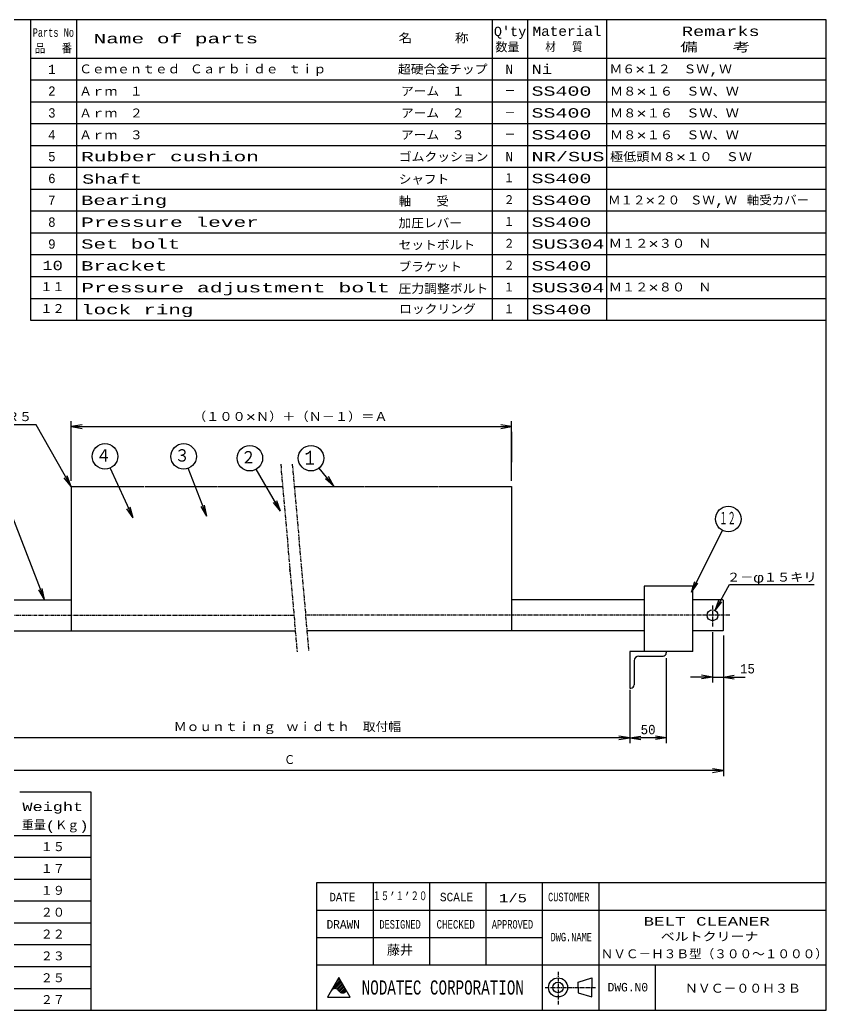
# Model space of a CAD drawing. Extents: x 100 to 2015, y 75 to 1435.
# Drawn here: x 907 to 2015, y 75 to 1435 of the extents above; entities that cross this region are included whole.
import ezdxf
from ezdxf.enums import TextEntityAlignment as Align

# ---------------------------------------------------------------- set-up
doc = ezdxf.new("R2010")
doc.units = 0
for name, pattern in [('EXLTYPE1', [1.2, 0.6, -0.6]), ('EXLTYPE2', [8, 5, -1, 1, -1]), ('EXLTYPE3', [10, 5, -1, 1, -1, 1, -1])]:
    doc.linetypes.add(name, pattern=pattern)
doc.layers.get('0').update_dxf_attribs({"linetype": 'CONTINUOUS'})
doc.layers.get('DEFPOINTS').update_dxf_attribs({"linetype": 'CONTINUOUS'})
doc.styles.add('EXCADDIM1', font='monotxt', dxfattribs={"width": 0.92, "bigfont": 'extfont'})
doc.styles.add('EXCADSTD', font='monotxt', dxfattribs={"bigfont": 'extfont'})
doc.styles.get("Standard").update_dxf_attribs({"font": 'monotxt', "bigfont": 'extfont'})
doc.dimstyles.new('ISO-25', dxfattribs={"dimtxt": 2.5, "dimasz": 2.5, "dimexe": 1.25, "dimexo": 0.625, "dimtad": 1, "dimtxsty": 'STANDARD', "dimcen": 2.5, "dimazin": 3, "dimtfac": 1, "dimtmove": 0, "dimatfit": 3})

# ---------------------------------------------------------------- blocks, each defined once
blk = doc.blocks.new('EX_NORM')
at = {"color": 0, "linetype": 'CONTINUOUS'}
for q in [(-1, 0.167), (-1, 0), (-1, -0.167)]:
    blk.add_line((0, 0), q, dxfattribs=at)
blk = doc.blocks.new('*D21')
at = {"color": 2, "linetype": 'CONTINUOUS'}
for p, q in [((1858.8, 594.1), (1858.8, 525)), ((1843.8, 532.5), (1828.8, 532.5)), ((1858.8, 532.5), (1873.8, 532.5)), ((1888.8, 532.5), (1903.8, 532.5))]:
    blk.add_line(p, q, dxfattribs=at)
at = {"layer": 'DEFPOINTS', "color": 0}
for p in [(1858.8, 601.6), (1873.8, 597), (1873.8, 532.5)]:
    blk.add_point(p, dxfattribs=at)
at = {"color": 2, "xscale": 15, "yscale": 15, "zscale": 15}
blk.add_blockref('EX_NORM', (1858.8, 532.5), dxfattribs=at)
at = {"color": 2, "xscale": 15, "yscale": 15, "zscale": 15, "rotation": 180}
blk.add_blockref('EX_NORM', (1873.8, 532.5), dxfattribs=at)
at = {"color": 2, "insert": (1906.8, 543.8), "char_height": 12.86, "attachment_point": 5, "style": 'EXCADDIM1'}
blk.add_mtext('15', dxfattribs=at)
blk = doc.blocks.new('*D25')
at = {"color": 2, "linetype": 'CONTINUOUS'}
for p, q in [((1795.349995, 558.330005), (1795.349995, 441.5)), ((1780.349995, 449), (1760.349995, 449))]:
    blk.add_line(p, q, dxfattribs=at)
at = {"layer": 'DEFPOINTS', "color": 0}
for p in [(1795.349995, 565.830005), (1745.349995, 474.000001), (1745.349995, 449)]:
    blk.add_point(p, dxfattribs=at)
at = {"color": 2, "xscale": 15, "yscale": 15, "zscale": 15, "rotation": 180}
blk.add_blockref('EX_NORM', (1745.349995, 449), dxfattribs=at)
at = {"color": 2, "xscale": 15, "yscale": 15, "zscale": 15}
blk.add_blockref('EX_NORM', (1795.349995, 449), dxfattribs=at)
at = {"color": 2, "insert": (1770.349995, 460.25), "char_height": 12.8622054, "attachment_point": 5, "style": 'EXCADDIM1'}
blk.add_mtext('50', dxfattribs=at)

msp = doc.modelspace()

# ---------------------------------------------------------------- linework, layer by layer
at = {"color": 253, "linetype": 'CONTINUOUS'}
for p, q in [((2015, 1435), (100, 1435)), ((2015, 75), (2015, 1435)), ((1345.52, 119.81), (1329.85, 92.69)), ((1337.66, 104.16), (1348.37, 114.87)), ((1338.25, 107.22), (1347.46, 116.44)), ((1340.73, 104.76), (1349.28, 113.3)), ((1341.63, 113.08), (1346.56, 118.01)), ((1342.71, 104.26), (1350.18, 111.73)), ((1344.23, 103.3), (1351.09, 110.16)), ((1345.01, 118.93), (1345.65, 119.58)), ((1361.18, 92.69), (1345.52, 119.81)), ((1345.37, 101.97), (1351.99, 108.59)), ((1346.41, 100.53), (1352.9, 107.03)), ((1347.8, 99.45), (1353.81, 105.46)), ((1349.62, 98.79), (1354.71, 103.89)), ((1352.15, 98.86), (1355.62, 102.32)), ((1329.85, 92.69), (1361.18, 92.69)), ((100, 75), (2015, 75))]:
    msp.add_line(p, q, dxfattribs=at)
at = {"color": 6, "linetype": 'CONTINUOUS'}
for p, q in [((922, 1435), (922, 1022.5)), ((985, 1435), (985, 1022.5)), ((1556, 1435), (1556, 1022.5)), ((1605, 1022.5), (1605, 1435)), ((1713, 1435), (1713, 1022.5)), ((922, 1382.5), (2015, 1382.5)), ((922, 1352.5), (2015, 1352.5)), ((922, 1322.5), (2015, 1322.5)), ((922, 1292.5), (2015, 1292.5)), ((922, 1262.5), (2015, 1262.5)), ((922, 1232.5), (2015, 1232.5)), ((922, 1202.5), (2015, 1202.5)), ((922, 1172.5), (2015, 1172.5)), ((922, 1142.5), (2015, 1142.5)), ((922, 1112.5), (2015, 1112.5)), ((922, 1082.5), (2015, 1082.5)), ((922, 1052.5), (2015, 1052.5)), ((922, 1022.5), (2015, 1022.5)), ((907.33, 375), (1004.83, 375)), ((1004.83, 375), (1004.83, 75)), ((100, 315), (1004.83, 315)), ((100, 285), (1004.83, 285)), ((100, 255), (1004.83, 255)), ((1392.5, 250), (1392.5, 137.5)), ((1470, 250), (1470, 137.5)), ((1547.5, 250), (1547.5, 137.5)), ((1625, 250), (1625, 75)), ((1702.5, 250), (1702.5, 75)), ((100, 225), (1004.83, 225)), ((1315, 212.5), (2015, 212.5)), ((100, 195), (1004.83, 195)), ((100, 165), (1004.83, 165)), ((1315, 175), (1625, 175)), ((1315, 137.5), (2015, 137.5)), ((1780, 137.5), (1780, 75)), ((100, 135), (1004.83, 135)), ((1674.35, 113.47), (1693.16, 119.38)), ((1674.35, 106.25), (1674.35, 113.47)), ((1693.16, 119.38), (1693.16, 106.25)), ((100, 105), (1004.83, 105)), ((1674.35, 106.25), (1674.35, 99.03)), ((1674.35, 99.03), (1693.16, 93.12)), ((1693.16, 93.12), (1693.16, 106.25))]:
    msp.add_line(p, q, dxfattribs=at)
at = {"color": 2, "linetype": 'CONTINUOUS'}
for p, q in [((977.85, 801.83), (977.85, 884)), ((992.85, 879), (977.85, 876.5)), ((977.85, 876.5), (1582.85, 876.5)), ((977.85, 876.5), (992.85, 874)), ((1582.85, 876.5), (1567.85, 879)), ((1567.85, 874), (1582.85, 876.5)), ((1582.85, 801.83), (1582.85, 884)), ((1582.85, 869), (1582.85, 827.5)), ((1873.85, 589.48), (1873.85, 396.5)), ((1745.35, 514.7), (1745.35, 441.5)), ((1745.35, 449), (815.35, 449)), ((1745.35, 449), (1730.35, 451.5)), ((1730.35, 446.5), (1745.35, 449)), ((1873.85, 404), (686.85, 404)), ((1873.85, 404), (1858.85, 406.5)), ((1858.85, 401.5), (1873.85, 404))]:
    msp.add_line(p, q, dxfattribs=at)
at = {"color": 3, "linetype": 'EXLTYPE3'}
for p, q in [((1265.7, 824.96), (1288.31, 566.57)), ((1281.68, 824.96), (1304.16, 567.95))]:
    msp.add_line(p, q, dxfattribs=at)
at = {"color": 7, "linetype": 'CONTINUOUS'}
for p, q in [((977.85, 794.33), (1077.85, 794.33)), ((977.85, 794.33), (977.85, 596.33)), ((1078.85, 794.33), (1178.85, 794.33)), ((1179.85, 794.33), (1268.38, 794.33)), ((1284.36, 794.33), (1380.85, 794.33)), ((1381.85, 794.33), (1481.85, 794.33)), ((1482.85, 794.33), (1582.85, 794.33)), ((1582.85, 794.33), (1582.85, 596.33)), ((1764.85, 657.33), (1764.85, 567.33)), ((1831.85, 657.33), (1764.85, 657.33)), ((1831.85, 567.33), (1831.85, 657.33)), ((795.85, 638.68), (977.85, 638.68)), ((1764.85, 638.68), (1582.85, 638.68)), ((1872.85, 638.68), (1831.85, 638.68)), ((1872.85, 638.68), (1873.85, 637.68)), ((1873.85, 596.98), (1873.85, 637.68)), ((795.85, 595.98), (1285.73, 595.98)), ((1764.85, 595.98), (1301.71, 595.98)), ((1872.85, 595.98), (1831.85, 595.98)), ((1872.85, 595.98), (1873.85, 596.98)), ((1745.35, 567.33), (1745.35, 517.33)), ((1831.85, 567.33), (1745.35, 567.33)), ((1757.85, 561.33), (1790.85, 561.33)), ((1795.35, 567.33), (1795.35, 565.83)), ((1751.35, 554.83), (1751.35, 521.83)), ((1745.35, 517.33), (1746.85, 517.33)), ((1315, 250), (1315, 75)), ((2015, 250), (1315, 250))]:
    msp.add_line(p, q, dxfattribs=at)
at = {"color": 3, "linetype": 'EXLTYPE1'}
msp.add_line((1278.35, 677.5), (1278.35, 680.39), dxfattribs=at)
at = {"color": 4, "linetype": 'EXLTYPE2'}
for p, q in [((1858.85, 630.77), (1858.85, 601.57)), ((677.95, 617.33), (1283.87, 617.33)), ((1882.75, 617.33), (1299.84, 617.33)), ((1646.65, 127.6), (1646.65, 82.5)), ((1629.18, 106.25), (1698.1, 106.25))]:
    msp.add_line(p, q, dxfattribs=at)
at = {"color": 4, "linetype": 'CONTINUOUS'}
for centre in [(1024.35, 835.5), (1132.35, 835.5), (1223.35, 833), (1307.35, 833), (1880.5, 749.5)]:
    msp.add_circle(centre, 17.5, dxfattribs=at)
at = {"color": 7, "linetype": 'CONTINUOUS'}
msp.add_circle((1858.85, 617.33), 7.5, dxfattribs=at)
at = {"color": 6, "linetype": 'CONTINUOUS'}
for radius in [13.13, 7.22, 7.22]:
    msp.add_circle((1646.65, 106.25), radius, dxfattribs=at)
at = {"color": 7, "linetype": 'CONTINUOUS'}
for centre, radius, start, end in [((1757.85, 554.83), 6.5, 90, 180), ((1790.85, 565.83), 4.5, 270, 0), ((1746.85, 521.83), 4.5, 270, 0)]:
    msp.add_arc(centre, radius, start, end, dxfattribs=at)
at = {"color": 253, "linetype": 'CONTINUOUS'}
for centre, start, end in [((1340.3, 98.77), 29.52788, 150.47212), ((1350.74, 104.69), 209.52785, 330.47215)]:
    msp.add_arc(centre, 6, start, end, dxfattribs=at)

# ---------------------------------------------------------------- texts
at = {"color": 6, "linetype": 'CONTINUOUS', "style": 'EXCADSTD'}
for s, height, width, p, p2 in [('Parts No', 11.693, 0.722866, (925.07, 1411.65), (981.82, 1411.65)), ('Name of parts', 12.8622, 1.54528, (1008.59, 1402.71), (1234.8, 1402.71)), ('名    称', 12.862, 1.339643, (1427.63, 1402.71), (1523.63, 1402.71)), ("Q'ty", 12.862, 1.255103, (1558.49, 1412.61), (1603.08, 1412.61)), ('Material', 12.862, 1.319919, (1611.6, 1412.91), (1706.19, 1412.91)), ('Remarks', 12.862, 1.319912, (1816.87, 1412.71), (1923.59, 1412.71)), ('品  番', 12.862, 1.112842, (928.03, 1388.81), (979.15, 1388.81)), ('数量', 12.862, 1.638628, (1560.52, 1390.41), (1593.64, 1390.41)), ('材  質', 12.862, 1.112842, (1629.13, 1390.71), (1680.25, 1390.71)), ('備\u3000\u3000考', 12.862, 2.271569, (1814.57, 1390.21), (1910.57, 1390.21)), ('Ｃｅｍｅｎｔｅｄ Ｃａｒｂｉｄｅ ｔｉｐ', 12.8622, 1.525284, (989.04, 1360.21), (1328.16, 1360.21)), ('超硬合金チップ', 12.862, 1.634283, (1426.7, 1359.91), (1549.82, 1359.91)), ('Ni', 12.862, 1.70553, (1610.28, 1360.71), (1638.49, 1360.71)), ('1', 12.86, 1.514626, (946.26, 1360.71), (956.47, 1360.71)), ('N', 12.86, 0.925605, (1574.49, 1360.71), (1584.7, 1360.71)), ('Ｍ６×１２\u3000ＳＷ,Ｗ', 12.862, 1.624189, (1717.36, 1360.21), (1885.48, 1360.21)), ('2', 12.86, 0.980052, (946.26, 1330.71), (956.47, 1330.71)), ('Ａｒｍ\u3000１', 12.862, 1.634942, (989.04, 1329.67), (1076.16, 1329.67)), ('アーム\u3000１', 12.862, 1.634942, (1431.03, 1329.67), (1518.15, 1329.67)), ('－', 12.86, 1.645752, (1573.16, 1330.53), (1588.28, 1330.53)), ('SS400', 12.862, 1.383656, (1610.28, 1330.71), (1692.49, 1330.71)), ('Ｍ８×１６\u3000ＳＷ、Ｗ', 12.862, 1.633797, (1718, 1329.71), (1895.12, 1329.71)), ('3', 12.86, 0.980052, (946.26, 1300.71), (956.47, 1300.71)), ('Ａｒｍ\u3000２', 12.862, 1.634942, (989.04, 1299.67), (1076.16, 1299.67)), ('アーム\u3000２', 12.862, 1.634942, (1431.03, 1299.67), (1518.15, 1299.67)), ('－', 12.86, 1.645752, (1573.16, 1300.53), (1588.28, 1300.53)), ('SS400', 12.862, 1.383656, (1610.28, 1300.71), (1692.49, 1300.71)), ('Ｍ８×１６\u3000ＳＷ、Ｗ', 12.862, 1.633797, (1718, 1299.71), (1895.12, 1299.71)), ('4', 12.86, 0.925605, (946.26, 1270.71), (956.47, 1270.71)), ('Ａｒｍ\u3000３', 12.862, 1.634942, (989.04, 1269.67), (1076.16, 1269.67)), ('アーム\u3000３', 12.862, 1.634942, (1431.03, 1269.67), (1518.15, 1269.67)), ('SS400', 12.862, 1.383656, (1610.28, 1270.71), (1692.49, 1270.71)), ('Ｍ８×１６\u3000ＳＷ、Ｗ', 12.862, 1.633797, (1718, 1269.71), (1895.12, 1269.71)), ('－', 12.86, 1.645752, (1573.16, 1270.53), (1588.28, 1270.53)), ('5', 12.86, 0.980052, (946.26, 1240.71), (956.47, 1240.71)), ('Rubber cushion', 12.8622, 1.62739, (991.59, 1240.71), (1235.8, 1240.71)), ('ゴムクッション', 12.862, 1.634283, (1428, 1239.68), (1551.12, 1239.68)), ('N', 12.86, 0.925605, (1574.49, 1240.71), (1584.7, 1240.71)), ('NR/SUS', 12.862, 1.319379, (1610.28, 1240.71), (1710.49, 1240.71)), ('極低頭Ｍ８×１０\u3000ＳＷ', 12.8622, 1.633695, (1718, 1239.71), (1913.12, 1239.71)), ('Shaft', 12.862, 1.677683, (993.05, 1209.91), (1075.26, 1209.91)), ('6', 12.86, 0.980052, (946.26, 1210.71), (956.47, 1210.71)), ('シャフト', 12.472, 1.68664, (1427.99, 1208.84), (1497.11, 1208.84)), ('１', 12.86, 1.645752, (1571.94, 1210.71), (1587.06, 1210.71)), ('SS400', 12.862, 1.383656, (1610.28, 1210.71), (1692.49, 1210.71)), ('7', 12.86, 0.980052, (946.26, 1180.71), (956.47, 1180.71)), ('Bearing', 12.862, 1.707889, (991.59, 1180.71), (1109.8, 1180.71)), ('軸\u3000\u3000受', 12.862, 1.63553, (1427.63, 1178.68), (1496.75, 1178.68)), ('２', 12.86, 1.645752, (1571.94, 1180.71), (1587.06, 1180.71)), ('SS400', 12.862, 1.383656, (1610.28, 1180.71), (1692.49, 1180.71)), ('Ｍ１２×２０ ＳＷ,Ｗ 軸受カバー', 12.8622, 1.497736, (1715.4, 1180.21), (1991.52, 1180.21)), ('8', 12.86, 0.980052, (946.26, 1150.71), (956.47, 1150.71)), ('Pressure lever', 12.8622, 1.741094, (991.59, 1150.71), (1235.8, 1150.71)), ('加圧レバー', 12.862, 1.634942, (1427.63, 1148.68), (1514.75, 1148.68)), ('１', 12.86, 1.645752, (1571.94, 1150.71), (1587.06, 1150.71)), ('SS400', 12.862, 1.383656, (1610.28, 1150.71), (1692.49, 1150.71)), ('9', 12.86, 1.041305, (946.26, 1120.71), (956.47, 1120.71)), ('Set bolt', 12.862, 1.751023, (991.59, 1120.71), (1127.8, 1120.71)), ('セットボルト', 12.862, 1.634556, (1427.63, 1118.68), (1532.75, 1118.68)), ('２', 12.86, 1.645752, (1571.94, 1120.71), (1587.06, 1120.71)), ('SUS304', 12.862, 1.363359, (1610.28, 1120.71), (1710.49, 1120.71)), ('Ｍ１２×３０\u3000Ｎ', 12.862, 1.63408, (1716.36, 1120.71), (1857.48, 1120.71)), ('10', 12.862, 1.244576, (938.26, 1091.21), (966.47, 1091.21)), ('Bracket', 12.862, 1.663719, (991.59, 1090.71), (1109.8, 1090.71)), ('ブラケット', 12.862, 1.634942, (1427.63, 1088.68), (1514.75, 1088.68)), ('２', 12.86, 1.645752, (1571.94, 1090.71), (1587.06, 1090.71)), ('SS400', 12.862, 1.383656, (1610.28, 1090.71), (1692.49, 1090.71)), ('Pressure adjustment bolt', 12.8622, 1.693386, (991.59, 1060.71), (1415.8, 1060.71)), ('１１', 12.862, 1.638628, (935.71, 1061.21), (968.83, 1061.21)), ('圧力調整ボルト', 12.862, 1.634283, (1427.63, 1058.68), (1550.75, 1058.68)), ('１', 12.86, 1.645752, (1571.94, 1060.71), (1587.06, 1060.71)), ('SUS304', 12.862, 1.363359, (1610.28, 1060.71), (1710.49, 1060.71)), ('Ｍ１２×８０\u3000Ｎ', 12.862, 1.63408, (1716.36, 1060.71), (1857.48, 1060.71)), ('１２', 12.862, 1.638628, (935.71, 1031.21), (968.83, 1031.21)), ('lock ring', 12.862, 1.824408, (991.59, 1030.71), (1145.8, 1030.71)), ('ロックリング', 12.862, 1.634556, (1428.5, 1030.71), (1533.62, 1030.71)), ('１', 12.86, 1.645752, (1571.94, 1030.71), (1587.06, 1030.71)), ('SS400', 12.862, 1.383656, (1610.28, 1030.71), (1692.49, 1030.71)), ('Ｃｏｒｎｅｒｓ\u3000Ｒ５', 12.862, 1.633797, (746.95, 882.71), (924.07, 882.71)), ('４', 19.29, 1.508606, (1011.98, 826.44), (1032.76, 826.44)), ('３', 19.29, 1.508606, (1119.98, 826.44), (1140.76, 826.44)), ('1', 19.29, 1.388407, (1298.48, 823.94), (1312.51, 823.94)), ('２', 19.29, 1.508606, (1210.98, 823.94), (1231.76, 823.94)), ('１２', 19.292, 0.751038, (1868.13, 740.44), (1890.89, 740.44)), ('２－φ１５キリ', 12.862, 1.634283, (1878.75, 662.31), (2001.87, 662.31)), ('Weight', 11.693, 1.5303, (910.89, 348.51), (994.4, 348.51)), ('重量(Ｋｇ)', 12.472, 1.607414, (910.16, 322.14), (1001.81, 322.14)), ('１５', 12.862, 1.638628, (936.17, 292.21), (969.29, 292.21)), ('１７', 12.862, 1.638628, (936.17, 262.21), (969.29, 262.21)), ('１９', 12.862, 1.638628, (936.17, 232.21), (969.29, 232.21)), ('DATE', 11.693, 0.889729, (1332.57, 224.51), (1368.24, 224.51)), ('１５’１’２０', 11.693, 1.098602, (1391.8, 224.99), (1467.04, 224.99)), ('SCALE', 11.693, 0.881936, (1484.44, 224.51), (1530.11, 224.51)), ('1/5', 11.693, 1.172055, (1565.48, 223.07), (1603.98, 223.07)), ('CUSTOMER', 11.693, 0.629161, (1632.97, 224.51), (1689.72, 224.51)), ('２０', 12.862, 1.638628, (936.17, 202.21), (969.29, 202.21)), ('DRAWN', 11.693, 0.804118, (1328.76, 187.01), (1374.43, 187.01)), ('DESIGNED', 11.693, 0.688676, (1401.35, 187.01), (1458.1, 187.01)), ('CHECKED', 11.693, 0.669158, (1479.8, 187.01), (1532.34, 187.01)), ('APPROVED', 11.693, 0.645089, (1555.67, 187.01), (1612.42, 187.01)), ('BELT CLEANER', 11.6929, 1.366692, (1764.02, 191.11), (1937.52, 191.11)), ('２２', 12.862, 1.638628, (936.17, 172.21), (969.29, 172.21)), ('DWG.NAME', 11.693, 0.649198, (1636.41, 169.51), (1693.16, 169.51)), ('ベルトクリーナ', 11.693, 1.961713, (1787.73, 169.11), (1922.08, 169.11)), ('藤井', 14.811, 1.541604, (1411.6, 149.89), (1447.48, 149.89)), ('２３', 12.862, 1.638628, (936.17, 142.21), (969.29, 142.21)), ('ＮＶＣ－Ｈ３Ｂ型（３００～１０００）', 12.8622, 1.587931, (1705.13, 145.09), (2017.33, 145.09)), ('２５', 12.862, 1.638628, (936.17, 112.21), (969.29, 112.21)), ('DWG.N0', 11.693, 0.869388, (1714.71, 100.76), (1770.38, 100.76)), ('ＮＶＣ－００Ｈ３Ｂ', 14.031, 1.497762, (1820.97, 97.64), (1980.09, 97.64)), ('２７', 12.862, 1.638628, (936.17, 82.21), (969.29, 82.21))]:
    msp.add_text(s, height=height, dxfattribs=dict(at, width=width)).set_placement(p, p2, align=Align.FIT)
at = {"color": 2, "linetype": 'CONTINUOUS', "style": 'EXCADSTD'}
for s, height, width, p, p2 in [('（１００×Ｎ）＋（Ｎ－１）＝Ａ', 12.8622, 1.633424, (1145.35, 882.96), (1412.47, 882.96)), ('Ｍｏｕｎｔｉｎｇ ｗｉｄｔｈ\u3000取付幅', 12.8622, 1.572825, (1118.87, 457.06), (1430.99, 457.06)), ('Ｃ', 12.86, 1.645752, (1270.37, 411.81), (1285.49, 411.81))]:
    msp.add_text(s, height=height, dxfattribs=dict(at, width=width)).set_placement(p, p2, align=Align.FIT)
at = {"color": 253, "linetype": 'CONTINUOUS', "style": 'EXCADSTD', "width": 0.648884}
msp.add_text('NODATEC CORPORATION', height=19.4882, dxfattribs=at).set_placement((1376.95, 96.45), (1599.75, 96.45), align=Align.FIT)

# ---------------------------------------------------------------- dimensions: what is measured, and where the dimension line sits
at = {"color": 2, "linetype": 'CONTINUOUS'}
for base, p1, p2, override, picture, middle in [((1873.85, 532.5), (1858.85, 601.57), (1873.85, 596.98), {"dimtxt": 12.862205, "dimasz": 15, "dimexe": 7.5, "dimexo": 7.5, "dimgap": 0, "dimtad": 1, "dimjust": 2, "dimtih": 0, "dimtoh": 0, "dimdec": 1, "dimzin": 8, "dimlunit": 2, "dimtxsty": 'EXCADDIM1', "dimblk1": 'EX_NORM', "dimblk2": 'EX_NORM', "dimsah": 1, "dimse1": 0, "dimse2": 1, "dimclrd": 2, "dimclre": 2, "dimclrt": 2, "dimtmove": 2}, '*D21', (1906.85, 543.75)), ((1745.35, 449), (1795.35, 565.83), (1745.35, 474), {"dimtxt": 12.862205, "dimasz": 15, "dimexe": 7.5, "dimexo": 7.5, "dimgap": 0, "dimtad": 1, "dimjust": 0, "dimtih": 0, "dimtoh": 0, "dimdec": 1, "dimzin": 8, "dimlunit": 2, "dimtxsty": 'EXCADDIM1', "dimblk1": 'EX_NORM', "dimblk2": 'EX_NORM', "dimsah": 1, "dimse1": 0, "dimse2": 1, "dimclrd": 2, "dimclre": 2, "dimclrt": 2, "dimtmove": 2}, '*D25', (1770.35, 460.25))]:
    dim = msp.add_linear_dim(base=base, p1=p1, p2=p2, dimstyle='ISO-25', override=override, dxfattribs=at)
    dim.commit()
    dim.dimension.update_dxf_attribs({"geometry": picture, "text_midpoint": middle, "dimtype": 160})

# ---------------------------------------------------------------- leaders
at = {"color": 4, "linetype": 'CONTINUOUS'}
for points in [[(977.85, 794.33), (929.75, 879), (744.15, 879)], [(941.35, 639), (871.83, 818.18)], [(1062.85, 751), (1031.61, 819.58)], [(1164.35, 753.5), (1138.71, 819.2)], [(1265.55, 760.45), (1232.15, 817.87)], [(1338.85, 794.5), (1318.43, 819.46)], [(1829.85, 649.08), (1872.62, 733.88)], [(1862.44, 623.92), (1882, 659.5), (1998.61, 659.5)]]:
    msp.add_leader(points, dimstyle='ISO-25', override={"dimasz": 15, "dimldrblk": 'EX_NORM'}, dxfattribs=at)

doc.saveas('drawing.dxf')
